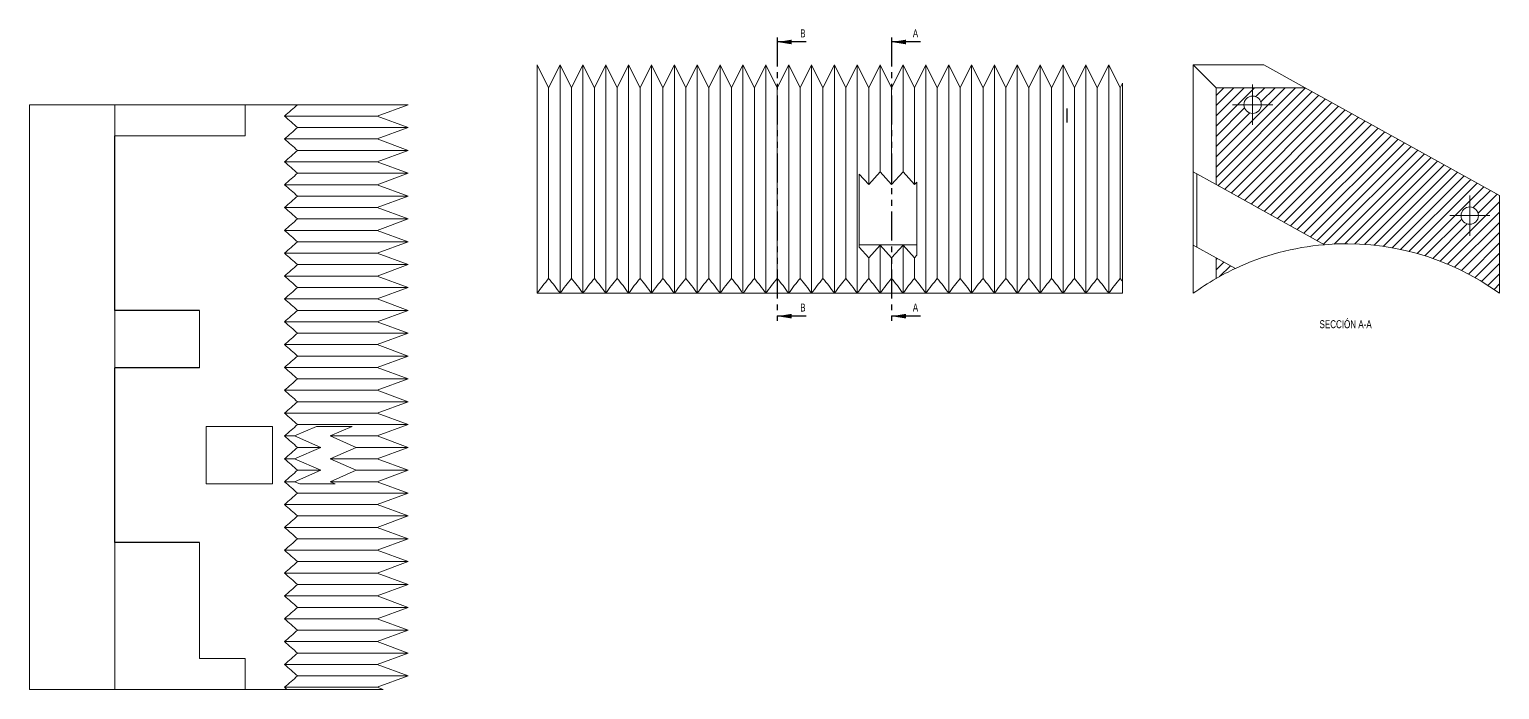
# Model space of a CAD drawing. Header units: millimetres. Extents: x 373 to 1237, y 912 to 1286.
# Drawn here: x 380.2 to 701.7, y 911.7 to 1056.2 of the extents above; entities that cross this region are included whole.
import ezdxf

# ---------------------------------------------------------------- set-up
doc = ezdxf.new("R2010")
doc.units = ezdxf.units.MM
doc.linetypes.add('PHANTOM', pattern=[12.699999999999998, 6.35, -1.27, 1.27, -1.27, 1.27, -1.27])
doc.styles.add('SLDTEXTSTYLE0', font='TXT', dxfattribs={"width": 0.75})
pattern_1 = [(45, (250.4180938469904, 753.4731926186741), (-1.122532015133644, 1.122532015133644), [])]

# ---------------------------------------------------------------- blocks, each defined once
blk = doc.blocks.new('SW_CENTERMARKSYMBOL_2')
at = {"color": 0, "linetype": 'Continuous', "lineweight": 0}
for p, q in [((0, 5.000000000000004), (0, 8.797300000000007)), ((-5.000000000000004, 0), (-8.797299999999897, 0)), ((0, 0), (-5.000000000000004, 0)), ((0, 0), (0, 5.000000000000004)), ((0, 0), (0, -5.000000000000004)), ((0, 0), (5.000000000000004, 0)), ((5.000000000000004, 0), (8.797300000000007, 0)), ((0, -5.000000000000004), (0, -8.797300000000007))]:
    blk.add_line(p, q, dxfattribs=at)
blk = doc.blocks.new('SW_CENTERMARKSYMBOL_3')
at = {"color": 0, "linetype": 'Continuous', "lineweight": 0}
for p, q in [((0, 5.000000000000004), (0, 8.797299999999897)), ((-5.000000000000004, 0), (-8.797300000000007, 0)), ((0, 0), (-5.000000000000004, 0)), ((0, 0), (0, 5.000000000000004)), ((0, 0), (0, -5.000000000000004)), ((0, 0), (5.000000000000004, 0)), ((5.000000000000004, 0), (8.797300000000007, 0)), ((0, -5.000000000000004), (0, -8.797300000000007))]:
    blk.add_line(p, q, dxfattribs=at)

msp = doc.modelspace()

# ---------------------------------------------------------------- hatches: boundary and pattern name
at = {"linetype": 'Continuous', "lineweight": 0}
h = msp.add_hatch(dxfattribs=at)
h.set_pattern_fill('ANSI31', scale=0.5, style=0)
h.set_pattern_definition(pattern_1)
edge = h.paths.add_edge_path(flags=0)
edge.add_line((701.7017252302153, 1019.83636241312), (659.1803196384683, 1043.40636241312))
edge.add_line((659.1803196384683, 1043.40636241312), (639.7017252302157, 1043.40636241312))
edge.add_line((639.7017252302157, 1043.40636241312), (639.7017252302157, 1022.189609702739))
edge.add_line((639.7017252302157, 1022.189609702738), (663.4017645699662, 1009.052463376928))
edge.add_arc((668.2017252302153, 952.1043916127317), 57.15000000000002, 54.11383598828888, 94.81788018888909, ccw=False)
edge.add_line((701.7017252302153, 998.4063624131198), (701.7017252302153, 1019.83636241312))
edge = h.paths.add_edge_path(flags=0)
edge.add_arc((695.2017252302153, 1015.40636241312), 1.898649999999985, 0, 360)
edge = h.paths.add_edge_path(flags=0)
edge.add_arc((647.7017252302153, 1039.68636241312), 1.898649999999984, 0, 360)
h = msp.add_hatch(dxfattribs=at)
h.set_pattern_fill('ANSI31', scale=0.5, style=0)
h.set_pattern_definition(pattern_1)
edge = h.paths.add_edge_path(flags=0)
edge.add_line((639.7017252302157, 1006.182652752512), (639.7017252302157, 1001.640969007623))
edge.add_arc((668.2017252302153, 952.1043916127317), 57.15000000000002, 115.13754329109989, 119.9132144660559, ccw=False)
edge.add_line((643.9248218964703, 1003.841752045247), (639.7017252302157, 1006.182652752512))

# ---------------------------------------------------------------- linework, layer by layer
at = {"color": 7, "linetype": 'PHANTOM', "lineweight": 30}
for p, q in [((543.7387766629008, 1054.40636241312), (543.7387766629008, 992.4063624131198)), ((568.7387766629008, 1054.40636241312), (568.7387766629008, 992.4063624131198))]:
    msp.add_line(p, q, dxfattribs=at)
at = {"color": 7, "linetype": 'Continuous', "lineweight": 30}
for p, q in [((550.088776662901, 1053.40636241312), (543.7387766629008, 1053.40636241312)), ((575.088776662901, 1053.40636241312), (568.7387766629008, 1053.40636241312)), ((550.088776662901, 993.4063624131198), (543.7387766629008, 993.4063624131198)), ((575.088776662901, 993.4063624131198), (568.7387766629008, 993.4063624131198))]:
    msp.add_line(p, q, dxfattribs=at)
at = {"color": 7, "linetype": 'Continuous', "lineweight": 15}
for p, q in [((491.238776662901, 998.4063624131198), (491.238776662901, 1048.40636241312)), ((493.738776662901, 1043.40636241312), (491.238776662901, 1048.40636241312)), ((496.238776662901, 1048.40636241312), (493.738776662901, 1043.40636241312)), ((496.238776662901, 1048.40636241312), (496.238776662901, 998.4063624131198)), ((498.738776662901, 1043.40636241312), (496.238776662901, 1048.40636241312)), ((501.238776662901, 1048.40636241312), (498.738776662901, 1043.40636241312)), ((501.238776662901, 1048.40636241312), (501.238776662901, 998.4063624131198)), ((503.738776662901, 1043.40636241312), (501.238776662901, 1048.40636241312)), ((506.238776662901, 1048.40636241312), (503.738776662901, 1043.40636241312)), ((506.238776662901, 1048.40636241312), (506.238776662901, 998.4063624131198)), ((508.738776662901, 1043.40636241312), (506.238776662901, 1048.40636241312)), ((511.238776662901, 1048.40636241312), (508.738776662901, 1043.40636241312)), ((511.238776662901, 1048.40636241312), (511.238776662901, 998.4063624131198)), ((513.738776662901, 1043.40636241312), (511.238776662901, 1048.40636241312)), ((516.238776662901, 1048.40636241312), (513.738776662901, 1043.40636241312)), ((516.238776662901, 1048.40636241312), (516.238776662901, 998.4063624131198)), ((518.738776662901, 1043.40636241312), (516.238776662901, 1048.40636241312)), ((521.238776662901, 1048.40636241312), (518.738776662901, 1043.40636241312)), ((521.238776662901, 1048.40636241312), (521.238776662901, 998.4063624131198)), ((523.738776662901, 1043.40636241312), (521.238776662901, 1048.40636241312)), ((526.238776662901, 1048.40636241312), (523.738776662901, 1043.40636241312)), ((526.238776662901, 1048.40636241312), (526.238776662901, 998.4063624131198)), ((528.738776662901, 1043.40636241312), (526.238776662901, 1048.40636241312)), ((531.238776662901, 1048.40636241312), (528.738776662901, 1043.40636241312)), ((531.238776662901, 1048.40636241312), (531.238776662901, 998.4063624131198)), ((533.738776662901, 1043.40636241312), (531.238776662901, 1048.40636241312)), ((536.238776662901, 1048.40636241312), (533.738776662901, 1043.40636241312)), ((536.238776662901, 1048.40636241312), (536.238776662901, 998.8685347171925)), ((538.738776662901, 1043.40636241312), (536.238776662901, 1048.40636241312)), ((541.238776662901, 1048.40636241312), (538.738776662901, 1043.40636241312)), ((541.238776662901, 1048.40636241312), (541.238776662901, 998.4063624131198)), ((543.738776662901, 1043.40636241312), (541.238776662901, 1048.40636241312)), ((546.238776662901, 1048.40636241312), (543.738776662901, 1043.40636241312)), ((546.238776662901, 1048.40636241312), (546.238776662901, 998.4063624131198)), ((548.738776662901, 1043.40636241312), (546.238776662901, 1048.40636241312)), ((551.238776662901, 1048.40636241312), (548.738776662901, 1043.40636241312)), ((551.238776662901, 1048.40636241312), (551.238776662901, 998.4063624131198)), ((553.738776662901, 1043.40636241312), (551.238776662901, 1048.40636241312)), ((556.238776662901, 1048.40636241312), (553.738776662901, 1043.40636241312)), ((556.238776662901, 1048.40636241312), (556.2387766629004, 998.4063624131209)), ((558.738776662901, 1043.40636241312), (556.238776662901, 1048.40636241312)), ((561.238776662901, 1048.40636241312), (558.738776662901, 1043.40636241312)), ((561.238776662901, 1048.40636241312), (561.2387766629009, 998.4063624131198)), ((563.738776662901, 1043.40636241312), (561.238776662901, 1048.40636241312)), ((566.238776662901, 1048.40636241312), (563.738776662901, 1043.40636241312)), ((566.238776662901, 1048.40636241312), (566.238776662901, 1024.961154960002)), ((568.738776662901, 1043.40636241312), (566.238776662901, 1048.40636241312)), ((571.238776662901, 1048.40636241312), (568.738776662901, 1043.40636241312)), ((571.238776662901, 1048.40636241312), (571.238776662901, 1024.961154960002)), ((573.738776662901, 1043.40636241312), (571.238776662901, 1048.40636241312)), ((576.238776662901, 1048.40636241312), (573.738776662901, 1043.40636241312)), ((576.238776662901, 1048.40636241312), (576.2387766629009, 998.4063624131198)), ((578.738776662901, 1043.40636241312), (576.238776662901, 1048.40636241312)), ((581.238776662901, 1048.40636241312), (578.738776662901, 1043.40636241312)), ((581.238776662901, 1048.40636241312), (581.2387766629008, 998.4063624131198)), ((583.738776662901, 1043.40636241312), (581.238776662901, 1048.40636241312)), ((586.238776662901, 1048.40636241312), (583.738776662901, 1043.40636241312)), ((586.238776662901, 1048.40636241312), (586.2387766629008, 998.4063624131198)), ((588.738776662901, 1043.40636241312), (586.238776662901, 1048.40636241312)), ((591.238776662901, 1048.40636241312), (588.738776662901, 1043.40636241312)), ((591.238776662901, 1048.40636241312), (591.2387766629009, 998.4063624131198)), ((593.7387766629012, 1043.40636241312), (591.238776662901, 1048.40636241312)), ((596.238776662901, 1048.40636241312), (593.7387766629012, 1043.40636241312)), ((596.238776662901, 1048.40636241312), (596.2387766629008, 998.4063624131198)), ((598.7387766629012, 1043.40636241312), (596.238776662901, 1048.40636241312)), ((601.238776662901, 1048.40636241312), (598.7387766629012, 1043.40636241312)), ((601.238776662901, 1048.40636241312), (601.2387766629008, 998.4063624131198)), ((603.738776662901, 1043.40636241312), (601.238776662901, 1048.40636241312)), ((606.238776662901, 1048.40636241312), (603.738776662901, 1043.40636241312)), ((606.238776662901, 1048.40636241312), (606.2387766629008, 998.4063624131198)), ((608.738776662901, 1043.40636241312), (606.238776662901, 1048.40636241312)), ((611.238776662901, 1048.40636241312), (608.738776662901, 1043.40636241312)), ((611.238776662901, 1048.40636241312), (611.2387766629008, 998.4063624131198)), ((613.738776662901, 1043.40636241312), (611.238776662901, 1048.40636241312)), ((616.238776662901, 1048.40636241312), (613.738776662901, 1043.40636241312)), ((616.238776662901, 1048.40636241312), (616.2387766629008, 998.4063624131198)), ((618.738776662901, 1043.40636241312), (616.238776662901, 1048.40636241312)), ((650.1600808621115, 1048.40636241312), (634.7017252302162, 1048.40636241312)), ((639.7017252302162, 1043.40636241312), (634.7017252302162, 1048.40636241312)), ((634.7017252302162, 1048.40636241312), (634.7017252302162, 1024.961154960002)), ((659.180319638469, 1043.40636241312), (650.1600808621115, 1048.40636241312)), ((493.738776662901, 1043.40636241312), (493.738776662901, 1001.640969007622)), ((498.738776662901, 1043.40636241312), (498.738776662901, 1001.640969007622)), ((503.738776662901, 1043.40636241312), (503.738776662901, 1001.640969007622)), ((508.738776662901, 1043.40636241312), (508.738776662901, 1001.640969007622)), ((513.738776662901, 1043.40636241312), (513.738776662901, 1001.640969007622)), ((518.738776662901, 1043.40636241312), (518.738776662901, 1001.640969007622)), ((523.738776662901, 1043.40636241312), (523.738776662901, 1001.640969007622)), ((528.738776662901, 1043.40636241312), (528.738776662901, 1001.640969007622)), ((533.738776662901, 1043.40636241312), (533.738776662901, 1001.640969007622)), ((538.738776662901, 1043.40636241312), (538.738776662901, 1001.640969007623)), ((543.738776662901, 1043.40636241312), (543.738776662901, 1001.640969007623)), ((548.738776662901, 1043.40636241312), (548.738776662901, 1001.640969007623)), ((553.738776662901, 1043.40636241312), (553.738776662901, 1001.640969007623)), ((558.738776662901, 1043.40636241312), (558.738776662901, 1001.640969007623)), ((563.738776662901, 1043.40636241312), (563.738776662901, 1022.189609702738)), ((568.738776662901, 1043.40636241312), (568.738776662901, 1022.189609702738)), ((573.738776662901, 1043.40636241312), (573.738776662901, 1022.189609702738)), ((578.738776662901, 1043.40636241312), (578.738776662901, 1001.640969007623)), ((583.738776662901, 1043.40636241312), (583.738776662901, 1001.640969007623)), ((588.738776662901, 1043.40636241312), (588.738776662901, 1001.640969007623)), ((593.7387766629012, 1043.40636241312), (593.7387766629012, 1001.640969007623)), ((598.7387766629012, 1043.40636241312), (598.738776662901, 1001.640969007623)), ((603.738776662901, 1043.40636241312), (603.738776662901, 1001.640969007623)), ((608.738776662901, 1043.40636241312), (608.738776662901, 1001.640969007623)), ((613.738776662901, 1043.40636241312), (613.738776662901, 1001.640969007623)), ((619.238776662901, 1044.40636241312), (618.738776662901, 1043.40636241312)), ((618.738776662901, 1043.40636241312), (618.738776662901, 1001.640969007623)), ((619.238776662901, 1044.40636241312), (619.238776662901, 1001.052042220294)), ((639.7017252302162, 1022.189609702738), (639.7017252302162, 1043.40636241312)), ((659.180319638469, 1043.40636241312), (639.7017252302162, 1043.40636241312)), ((659.180319638469, 1043.40636241312), (701.7017252302157, 1019.83636241312)), ((380.1766306527143, 911.6836682085814), (380.1766306527143, 1039.683668208581)), ((398.883122869609, 1039.683668208581), (380.1766306527143, 1039.683668208581)), ((398.883122869609, 1039.683668208581), (398.8831228696089, 1032.883668208581)), ((398.883122869609, 1039.683668208581), (427.3700959307274, 1039.683668208581)), ((427.3700959307274, 1039.683668208581), (427.3700959307274, 1032.883668208581)), ((438.7761510310538, 1039.683668208581), (427.3700959307274, 1039.683668208581)), ((438.7761510310538, 1039.683668208581), (463.0166320433707, 1039.683668208581)), ((456.219485406442, 1037.183668208581), (463.0166320433707, 1039.683668208581)), ((456.219485406442, 1037.183668208581), (435.9712208900838, 1037.183668208581)), ((463.0166320433706, 1034.683668208581), (456.219485406442, 1037.183668208581)), ((398.8831228696089, 1032.883668208581), (427.3700959307274, 1032.883668208581)), ((456.2194854064419, 1032.183668208581), (435.9712208900838, 1032.183668208581)), ((463.0166320433706, 1034.683668208581), (438.7761510310538, 1034.683668208581)), ((456.2194854064419, 1032.183668208581), (463.0166320433706, 1034.683668208581)), ((463.0166320433706, 1029.683668208581), (456.2194854064419, 1032.183668208581)), ((463.0166320433706, 1029.683668208581), (438.7761510310538, 1029.683668208582)), ((456.219485406442, 1027.183668208581), (463.0166320433706, 1029.683668208581)), ((456.219485406442, 1027.183668208581), (435.9712208900838, 1027.183668208581)), ((463.0166320433706, 1024.683668208581), (456.219485406442, 1027.183668208581)), ((463.0166320433706, 1024.683668208581), (438.7761510310538, 1024.683668208582)), ((456.2194854064419, 1022.183668208581), (463.0166320433706, 1024.683668208581)), ((561.6387766629011, 1024.51770771884), (561.6387766629011, 1008.510750768614)), ((563.738776662901, 1022.189609702738), (561.6387766629011, 1024.51770771884)), ((566.238776662901, 1024.961154960002), (563.738776662901, 1022.189609702738)), ((568.738776662901, 1022.189609702738), (566.238776662901, 1024.961154960002)), ((571.238776662901, 1024.961154960002), (568.738776662901, 1022.189609702738)), ((573.738776662901, 1022.189609702738), (571.238776662901, 1024.961154960002)), ((574.238776662901, 1022.743918754191), (573.738776662901, 1022.189609702738)), ((574.238776662901, 1006.736961803965), (574.238776662901, 1022.743918754191)), ((639.7017252302162, 1022.189609702738), (634.7017252302162, 1024.961154960002)), ((634.701725230216, 1024.961154960002), (634.7017252302157, 1008.954198009776)), ((635.5017252302162, 1024.51770771884), (635.5017252302162, 1008.510750768614)), ((456.2194854064419, 1022.183668208581), (435.9712208900838, 1022.183668208581)), ((463.0166320433706, 1019.683668208581), (438.7761510310538, 1019.683668208582)), ((463.0166320433706, 1019.683668208581), (456.2194854064419, 1022.183668208581)), ((456.2194854064419, 1017.183668208581), (463.0166320433706, 1019.683668208581)), ((663.4017645699666, 1009.052463376928), (639.7017252302162, 1022.189609702738)), ((701.7017252302157, 1019.83636241312), (701.7017252302157, 998.4063624131198)), ((456.2194854064419, 1017.183668208581), (435.9712208900838, 1017.183668208581)), ((463.0166320433706, 1014.683668208581), (456.2194854064419, 1017.183668208581)), ((463.0166320433706, 1014.683668208581), (438.7761510310538, 1014.683668208582)), ((456.2194854064419, 1012.183668208581), (463.0166320433706, 1014.683668208581)), ((456.2194854064419, 1012.183668208581), (435.9712208900838, 1012.183668208581)), ((463.0166320433706, 1009.683668208581), (438.7761510310538, 1009.683668208582)), ((463.0166320433706, 1009.683668208581), (456.2194854064419, 1012.183668208581)), ((456.2194854064419, 1007.183668208581), (463.0166320433706, 1009.683668208581)), ((456.2194854064419, 1007.183668208581), (435.9712208900838, 1007.183668208581)), ((463.0166320433705, 1004.683668208581), (456.2194854064419, 1007.183668208581)), ((561.6387766629011, 1009.052463376928), (574.238776662901, 1009.052463376928)), ((561.6387766629011, 1008.510750768614), (563.738776662901, 1006.182652752512)), ((563.738776662901, 1006.182652752512), (566.238776662901, 1008.954198009776)), ((566.238776662901, 1008.954198009776), (566.2387766629009, 998.4063624131198)), ((566.238776662901, 1008.954198009776), (568.738776662901, 1006.182652752512)), ((568.738776662901, 1006.182652752512), (571.238776662901, 1008.954198009776)), ((571.238776662901, 1008.954198009776), (571.2387766629009, 998.4063624131198)), ((571.238776662901, 1008.954198009776), (573.738776662901, 1006.182652752512)), ((573.738776662901, 1006.182652752512), (574.238776662901, 1006.736961803965)), ((634.7017252302162, 1008.954198009776), (634.7017252302157, 998.4063624131198)), ((634.7017252302162, 1008.954198009776), (639.7017252302162, 1006.182652752512)), ((463.0166320433705, 1004.683668208581), (438.7761510310537, 1004.683668208582)), ((456.2194854064419, 1002.183668208581), (463.0166320433705, 1004.683668208581)), ((563.738776662901, 1006.182652752512), (563.738776662901, 1001.640969007623)), ((568.738776662901, 1006.182652752512), (568.738776662901, 1001.640969007623)), ((573.738776662901, 1006.182652752512), (573.738776662901, 1001.640969007623)), ((639.7017252302162, 1006.182652752512), (639.7017252302162, 1001.640969007623)), ((643.9248218964708, 1003.841752045247), (639.7017252302162, 1006.182652752512)), ((456.2194854064419, 1002.183668208581), (435.9712208900838, 1002.183668208581)), ((463.0166320433705, 999.6836682085814), (456.2194854064419, 1002.183668208581)), ((619.238776662901, 1001.052042220294), (619.238776662901, 998.4063624131198)), ((456.2194854064419, 997.1836682085814), (435.9712208900838, 997.1836682085814)), ((463.0166320433705, 999.6836682085814), (438.7761510310537, 999.6836682085816)), ((456.2194854064419, 997.1836682085814), (463.0166320433705, 999.6836682085814)), ((463.0166320433705, 994.6836682085814), (456.2194854064419, 997.1836682085814)), ((619.238776662901, 998.4063624131198), (491.238776662901, 998.4063624131198)), ((398.8831228696089, 994.6836682085814), (398.8831228696089, 982.0836682085815)), ((417.3831228696089, 982.0836682085815), (417.3831228696089, 994.6836682085814)), ((463.0166320433705, 994.6836682085814), (438.7761510310538, 994.6836682085816)), ((456.2194854064418, 992.1836682085814), (463.0166320433705, 994.6836682085814)), ((456.2194854064418, 992.1836682085814), (435.9712208900837, 992.1836682085814)), ((463.0166320433705, 989.6836682085814), (456.2194854064418, 992.1836682085814)), ((456.2194854064418, 987.1836682085814), (435.9712208900837, 987.1836682085814)), ((463.0166320433705, 989.6836682085814), (438.7761510310538, 989.6836682085816)), ((456.2194854064418, 987.1836682085814), (463.0166320433705, 989.6836682085814)), ((463.0166320433705, 984.6836682085814), (456.2194854064418, 987.1836682085814)), ((463.0166320433705, 984.6836682085814), (438.7761510310537, 984.6836682085816)), ((456.2194854064418, 982.1836682085814), (463.0166320433705, 984.6836682085814)), ((456.2194854064418, 982.1836682085814), (435.9712208900837, 982.1836682085814)), ((463.0166320433705, 979.6836682085814), (456.2194854064418, 982.1836682085814)), ((463.0166320433705, 979.6836682085814), (438.7761510310537, 979.6836682085816)), ((456.2194854064418, 977.1836682085814), (463.0166320433705, 979.6836682085814)), ((456.2194854064418, 977.1836682085814), (435.9712208900837, 977.1836682085814)), ((463.0166320433705, 974.6836682085814), (438.7761510310538, 974.6836682085816)), ((463.0166320433705, 974.6836682085814), (456.2194854064418, 977.1836682085814)), ((456.2194854064418, 972.1836682085814), (463.0166320433705, 974.6836682085814)), ((456.2194854064418, 972.1836682085814), (435.9712208900837, 972.1836682085814)), ((463.0166320433705, 969.6836682085814), (456.2194854064418, 972.1836682085814)), ((418.8358631941998, 969.2836682085815), (418.8358631941998, 956.6836682085814)), ((418.8358631941998, 969.2836682085815), (433.3445781093379, 969.2836682085815)), ((433.3445781093379, 969.2836682085815), (433.3445781093379, 956.6836682085814)), ((442.9751599467904, 969.2836682085815), (438.1730728617225, 967.1836682085814)), ((463.0166320433705, 969.6836682085814), (438.7761510310538, 969.6836682085816)), ((450.7354866671293, 969.2836682085815), (442.9751599467904, 969.2836682085815)), ((445.9333995820613, 967.1836682085814), (450.7354866671293, 969.2836682085815)), ((456.2194854064418, 967.1836682085814), (463.0166320433705, 969.6836682085814)), ((438.1730728617225, 967.1836682085814), (435.9712208900837, 967.1836682085814)), ((438.1730728617225, 967.1836682085814), (443.8898432010891, 964.6836682085814)), ((443.8898432010891, 964.6836682085814), (438.1730728617225, 962.1836682085814)), ((443.8898432010891, 964.6836682085814), (438.7761510310537, 964.6836682085816)), ((456.2194854064418, 967.1836682085814), (445.9333995820613, 967.1836682085814)), ((451.650169921428, 964.6836682085814), (445.9333995820613, 967.1836682085814)), ((445.9333995820613, 962.1836682085814), (451.650169921428, 964.6836682085814)), ((463.0166320433705, 964.6836682085814), (451.650169921428, 964.6836682085814)), ((463.0166320433705, 964.6836682085814), (456.2194854064418, 967.1836682085814)), ((456.2194854064418, 962.1836682085814), (463.0166320433705, 964.6836682085814)), ((438.1730728617225, 962.1836682085814), (435.9712208900837, 962.1836682085814)), ((438.1730728617225, 962.1836682085814), (443.8898432010891, 959.6836682085814)), ((451.6501699214279, 959.6836682085814), (445.9333995820613, 962.1836682085814)), ((456.2194854064418, 962.1836682085814), (445.9333995820613, 962.1836682085814)), ((463.0166320433704, 959.6836682085814), (456.2194854064418, 962.1836682085814)), ((443.8898432010891, 959.6836682085814), (438.1730728617225, 957.1836682085814)), ((443.8898432010891, 959.6836682085814), (438.7761510310537, 959.6836682085816)), ((445.9333995820613, 957.1836682085814), (451.6501699214279, 959.6836682085814)), ((463.0166320433704, 959.6836682085814), (451.6501699214279, 959.6836682085814)), ((456.2194854064417, 957.1836682085814), (463.0166320433704, 959.6836682085814)), ((433.3445781093379, 956.6836682085814), (418.8358631941998, 956.6836682085814)), ((438.1730728617225, 957.1836682085814), (435.9712208900837, 957.1836682085814)), ((438.1730728617225, 957.1836682085814), (439.3164269295958, 956.6836682085814)), ((439.3164269295958, 956.6836682085814), (447.0767536499346, 956.6836682085814)), ((456.2194854064417, 957.1836682085814), (445.9333995820613, 957.1836682085814)), ((447.0767536499346, 956.6836682085814), (445.9333995820613, 957.1836682085814)), ((463.0166320433704, 954.6836682085814), (456.2194854064417, 957.1836682085814)), ((456.2194854064417, 952.1836682085814), (435.9712208900837, 952.1836682085814)), ((463.0166320433704, 954.6836682085814), (438.7761510310538, 954.6836682085816)), ((456.2194854064417, 952.1836682085814), (463.0166320433704, 954.6836682085814)), ((463.0166320433704, 949.6836682085814), (456.2194854064417, 952.1836682085814)), ((463.0166320433704, 949.6836682085814), (438.7761510310538, 949.6836682085818)), ((456.2194854064417, 947.1836682085814), (463.0166320433704, 949.6836682085814)), ((456.2194854064417, 947.1836682085814), (435.9712208900837, 947.1836682085814)), ((463.0166320433704, 944.6836682085814), (456.2194854064417, 947.1836682085814)), ((398.8831228696089, 943.8836682085816), (398.8831228696089, 911.6836682085814)), ((417.3831228696089, 918.4836682085815), (417.3831228696089, 943.8836682085816)), ((456.2194854064417, 942.1836682085814), (435.9712208900836, 942.1836682085814)), ((463.0166320433704, 944.6836682085814), (438.7761510310537, 944.6836682085818)), ((456.2194854064417, 942.1836682085814), (463.0166320433704, 944.6836682085814)), ((463.0166320433704, 939.6836682085814), (456.2194854064417, 942.1836682085814)), ((463.0166320433704, 939.6836682085814), (438.7761510310537, 939.6836682085818)), ((456.2194854064417, 937.1836682085814), (463.0166320433704, 939.6836682085814)), ((456.2194854064417, 937.1836682085814), (435.9712208900836, 937.1836682085814)), ((463.0166320433704, 934.6836682085814), (456.2194854064417, 937.1836682085814)), ((463.0166320433704, 934.6836682085814), (438.7761510310538, 934.6836682085818)), ((456.2194854064417, 932.1836682085814), (463.0166320433704, 934.6836682085814)), ((456.2194854064417, 932.1836682085814), (435.9712208900836, 932.1836682085814)), ((463.0166320433704, 929.6836682085814), (438.7761510310538, 929.6836682085818)), ((463.0166320433704, 929.6836682085814), (456.2194854064417, 932.1836682085814)), ((456.2194854064417, 927.1836682085814), (463.0166320433704, 929.6836682085814)), ((456.2194854064417, 927.1836682085814), (435.9712208900836, 927.1836682085814)), ((463.0166320433703, 924.6836682085814), (456.2194854064417, 927.1836682085814)), ((463.0166320433703, 924.6836682085814), (438.7761510310537, 924.6836682085818)), ((456.2194854064417, 922.1836682085814), (463.0166320433703, 924.6836682085814)), ((456.2194854064417, 922.1836682085814), (435.9712208900836, 922.1836682085814)), ((463.0166320433703, 919.6836682085814), (438.7761510310537, 919.6836682085818)), ((463.0166320433703, 919.6836682085814), (456.2194854064417, 922.1836682085814)), ((456.2194854064416, 917.1836682085814), (463.0166320433703, 919.6836682085814)), ((427.3700959307274, 918.4836682085815), (417.3831228696089, 918.4836682085815)), ((427.3700959307274, 918.4836682085815), (427.3700959307274, 911.6836682085814)), ((456.2194854064416, 917.1836682085814), (435.9712208900836, 917.1836682085814)), ((463.0166320433702, 914.6836682085814), (456.2194854064416, 917.1836682085814)), ((463.0166320433702, 914.6836682085814), (438.7761510310538, 914.6836682085818)), ((456.2194854064416, 912.1836682085814), (463.0166320433702, 914.6836682085814)), ((398.8831228696089, 911.6836682085814), (380.1766306527143, 911.6836682085814)), ((427.3700959307274, 911.6836682085814), (398.8831228696089, 911.6836682085814)), ((436.5603232251054, 911.6836682085814), (427.3700959307274, 911.6836682085814)), ((456.2194854064416, 912.1836682085814), (435.9712208900836, 912.1836682085814)), ((457.5789147338273, 911.6836682085814), (436.5603232251054, 911.6836682085814)), ((457.5789147338273, 911.6836682085814), (456.2194854064416, 912.1836682085814))]:
    msp.add_line(p, q, dxfattribs=at)
at = {"color": 7, "linetype": 'Continuous'}
for p, q in [((607.038776662901, 1038.863696271412), (607.038776662901, 1035.785155182847)), ((398.8831228696089, 994.6836682085814), (398.8831228696089, 1032.883668208581)), ((417.3831228696089, 994.6836682085814), (398.8831228696089, 994.6836682085814)), ((417.3831228696089, 982.0836682085815), (398.8831228696089, 982.0836682085815)), ((398.8831228696089, 943.8836682085816), (398.8831228696089, 982.0836682085815)), ((417.3831228696089, 943.8836682085816), (398.8831228696089, 943.8836682085816))]:
    msp.add_line(p, q, dxfattribs=at)
at = {"color": 7, "linetype": 'Continuous', "lineweight": 15}
for centre, radius in [((647.701725230216, 1039.68636241312), 1.898649999999918), ((695.2017252302157, 1015.40636241312), 1.898650000000032)]:
    msp.add_circle(centre, radius, dxfattribs=at)
for radius, start, end in [(57.15000000000006, 94.81788018889556, 115.1375432911057), (57.15000000000004, 54.11383598828559, 94.81788018889556), (57.15000000000006, 115.1375432911057, 119.9132144660511), (57.15000000000005, 119.9132144660511, 125.8861640117144)]:
    msp.add_arc((668.2017252302157, 952.1043916127317), radius, start, end, dxfattribs=at)
for centre, major_axis, ratio, start_param, end_param in [((387.0287499614907, 1022.933668208581), (-56.90549941644097, -26.16542206178868), 0.2018228435162499, 2.506491796233108, 2.610739431860257), ((387.0287499614907, 1051.433668208582), (-56.90549941644093, 26.16542206178872), 0.2018228435162498, 3.672445875319383, 3.776693510946522), ((387.0287499614907, 1017.933668208582), (-56.90549941644092, -26.16542206178859), 0.2018228435162494, 2.506491796233109, 2.610739431860259), ((387.0287499614907, 1046.433668208582), (-56.90549941644091, 26.16542206178877), 0.2018228435162501, 3.672445875319384, 3.776693510946523), ((387.0287499614907, 1012.933668208581), (-56.9054994164409, -26.16542206178865), 0.20182284351625, 2.506491796233111, 2.610739431860259), ((387.0287499614907, 1041.433668208582), (-56.90549941644093, 26.16542206178878), 0.20182284351625, 3.672445875319388, 3.776693510946525), ((387.0287499614907, 1007.933668208582), (-56.90549941644097, -26.16542206178868), 0.2018228435162499, 2.506491796233108, 2.610739431860258), ((387.0287499614907, 1036.433668208581), (-56.9054994164409, 26.16542206178875), 0.2018228435162499, 3.672445875319388, 3.776693510946525), ((387.0287499614907, 1002.933668208581), (-56.90549941644097, -26.16542206178868), 0.2018228435162497, 2.50649179623311, 2.61073943186026), ((387.0287499614907, 1031.433668208582), (-56.9054994164409, 26.16542206178875), 0.2018228435162499, 3.672445875319388, 3.776693510946525), ((387.0287499614907, 997.9336682085816), (-56.9054994164409, -26.16542206178857), 0.2018228435162497, 2.50649179623311, 2.61073943186026), ((387.0287499614907, 1026.433668208582), (-56.90549941644094, 26.16542206178877), 0.20182284351625, 3.67244587531939, 3.776693510946523), ((387.0287499614907, 992.9336682085814), (-56.90549941644095, -26.16542206178872), 0.2018228435162504, 2.50649179623311, 2.61073943186026), ((387.0287499614907, 1021.433668208581), (-56.90549941644093, 26.1654220617888), 0.2018228435162498, 3.672445875319394, 3.776693510946527), ((387.0287499614907, 987.9336682085814), (-56.90549941644096, -26.16542206178868), 0.20182284351625, 2.506491796233109, 2.610739431860261), ((387.0287499614907, 1016.433668208581), (-56.90549941644094, 26.16542206178867), 0.2018228435162494, 3.672445875319391, 3.776693510946525), ((507.988776662901, 952.1043916127317), (0, 57.15000000000003), 0.5000000000000004, 0.522084082287892, 0.6263317179150398), ((479.488776662901, 952.1043916127317), (0, 57.15000000000003), 0.5000000000000014, 5.656853589264568, 5.761101224891716), ((512.988776662901, 952.1043916127317), (0, 57.15000000000003), 0.4999999999999995, 0.5220840822878909, 0.6263317179150402), ((484.488776662901, 952.1043916127317), (0, 57.15000000000003), 0.5000000000000024, 5.656853589264569, 5.761101224891717), ((517.988776662901, 952.1043916127317), (0, 57.15000000000003), 0.500000000000001, 0.5220840822878913, 0.6263317179150412), ((489.488776662901, 952.1043916127317), (0, 57.15000000000003), 0.500000000000002, 5.656853589264569, 5.761101224891718), ((522.988776662901, 952.1043916127317), (0, 57.15000000000003), 0.4999999999999995, 0.5220840822878909, 0.6263317179150409), ((494.488776662901, 952.1043916127317), (0, 57.15000000000003), 0.500000000000002, 5.656853589264569, 5.761101224891718), ((527.988776662901, 952.1043916127317), (0, 57.15000000000003), 0.4999999999999995, 0.5220840822878909, 0.6263317179150409), ((499.488776662901, 952.1043916127317), (0, 57.15000000000003), 0.500000000000002, 5.65685358926457, 5.761101224891718), ((532.988776662901, 952.1043916127317), (0, 57.15000000000003), 0.5, 0.5220840822878922, 0.626331717915042), ((504.488776662901, 952.1043916127317), (0, 57.15000000000003), 0.5000000000000024, 5.656853589264571, 5.761101224891719), ((537.988776662901, 952.1043916127317), (0, 57.15000000000003), 0.5000000000000014, 0.5220840822878927, 0.6263317179150424), ((509.488776662901, 952.1043916127317), (0, 57.15000000000003), 0.5000000000000034, 5.656853589264573, 5.761101224891722), ((542.988776662901, 952.1043916127317), (0, 57.15000000000003), 0.4999999999999995, 0.5220840822878924, 0.6263317179150425), ((514.4887766629012, 952.1043916127317), (0, 57.15000000000003), 0.500000000000001, 5.656853589264571, 5.761101224891721), ((547.988776662901, 952.1043916127317), (0, 57.15000000000003), 0.4999999999999995, 0.5220840822878906, 0.6263317179150409), ((519.4887766629012, 952.1043916127317), (0, 57.15000000000003), 0.5000000000000004, 5.65685358926457, 5.761101224891719), ((552.988776662901, 952.1043916127317), (0, 57.15000000000003), 0.4999999999999995, 0.5220840822878887, 0.6263317179150394), ((524.488776662901, 952.1043916127317), (0, 57.15000000000003), 0.500000000000003, 5.656853589264573, 5.76110122489172), ((557.988776662901, 952.1043916127317), (0, 57.15000000000003), 0.5000000000000014, 0.5220840822878887, 0.6263317179150407), ((529.4887766629012, 952.1043916127317), (0, 57.15000000000003), 0.500000000000001, 5.656853589264572, 5.761101224891719), ((562.988776662901, 952.1043916127317), (0, 57.15000000000003), 0.5000000000000014, 0.5220840822878887, 0.6263317179150407), ((534.4887766629012, 952.1043916127317), (0, 57.15000000000003), 0.5, 5.656853589264571, 5.761101224891719), ((567.988776662901, 952.1043916127317), (0, 57.15000000000003), 0.5000000000000014, 0.5220840822878887, 0.6263317179150407), ((539.488776662901, 952.1043916127317), (0, 57.15000000000003), 0.5000000000000014, 5.656853589264571, 5.761101224891719), ((572.988776662901, 952.1043916127317), (0, 57.15000000000003), 0.5000000000000004, 0.5220840822878876, 0.62633171791504), ((544.488776662901, 952.1043916127317), (0, 57.15000000000003), 0.5000000000000014, 5.656853589264573, 5.761101224891719), ((577.988776662901, 952.1043916127317), (0, 57.15000000000003), 0.5000000000000014, 0.5220840822878882, 0.6263317179150424), ((549.4887766629013, 952.1043916127317), (0, 57.15000000000003), 0.4999999999999995, 5.656853589264574, 5.761101224891721), ((582.988776662901, 952.1043916127317), (0, 57.15000000000003), 0.5000000000000004, 0.5220840822878874, 0.6263317179150416), ((554.488776662901, 952.1043916127317), (0, 57.15000000000003), 0.5000000000000014, 5.656853589264573, 5.761101224891719), ((587.988776662901, 952.1043916127317), (0, 57.15000000000003), 0.5000000000000004, 0.5220840822878874, 0.6263317179150416), ((559.4887766629012, 952.1043916127317), (0, 57.15000000000003), 0.5000000000000014, 5.656853589264574, 5.76110122489172), ((592.988776662901, 952.1043916127317), (0, 57.15000000000003), 0.4999999999999995, 0.5220840822878879, 0.6263317179150425), ((564.4887766629013, 952.1043916127317), (0, 57.15000000000003), 0.4999999999999995, 5.656853589264577, 5.761101224891721), ((597.988776662901, 952.1043916127317), (0, 57.15000000000003), 0.5000000000000014, 0.5220840822878863, 0.6263317179150424), ((569.4887766629012, 952.1043916127317), (0, 57.15000000000003), 0.5000000000000024, 5.656853589264577, 5.761101224891722), ((602.9887766629009, 952.1043916127317), (0, 57.15000000000003), 0.5000000000000004, 0.5220840822878854, 0.6263317179150416), ((574.4887766629013, 952.1043916127317), (0, 57.15000000000003), 0.5000000000000024, 5.656853589264577, 5.761101224891724), ((607.9887766629009, 952.1043916127317), (0, 57.15000000000003), 0.5000000000000004, 0.5220840822878834, 0.62633171791504), ((579.4887766629013, 952.1043916127317), (0, 57.15000000000003), 0.4999999999999995, 5.656853589264577, 5.761101224891721), ((612.9887766629008, 952.1043916127317), (0, 57.15000000000003), 0.4999999999999995, 0.5220840822878843, 0.6263317179150409), ((584.4887766629013, 952.1043916127317), (0, 57.15000000000003), 0.5000000000000034, 5.65685358926458, 5.761101224891725), ((617.9887766629009, 952.1043916127317), (0, 57.15000000000003), 0.5000000000000004, 0.522084082287885, 0.6263317179150416), ((589.4887766629013, 952.1043916127317), (0, 57.15000000000003), 0.5000000000000034, 5.65685358926458, 5.761101224891725), ((622.9887766629008, 952.1043916127317), (0, 57.15000000000003), 0.5000000000000004, 0.5220840822878849, 0.6263317179150416), ((594.4887766629013, 952.1043916127317), (0, 57.15000000000003), 0.4999999999999995, 5.656853589264578, 5.761101224891724), ((627.9887766629008, 952.1043916127317), (0, 57.15000000000003), 0.5000000000000004, 0.5220840822878849, 0.6263317179150416), ((599.4887766629013, 952.1043916127317), (0, 57.15000000000003), 0.5000000000000014, 5.656853589264578, 5.761101224891723), ((632.9887766629008, 952.1043916127317), (0, 57.15000000000003), 0.5000000000000004, 0.5220840822878846, 0.6263317179150416), ((604.4887766629013, 952.1043916127317), (0, 57.15000000000003), 0.5000000000000024, 5.74079410252074, 5.761101224891724), ((387.0287499614907, 982.9336682085814), (-56.90549941644096, -26.16542206178868), 0.20182284351625, 2.506491796233109, 2.610739431860261), ((387.0287499614907, 1011.433668208581), (-56.90549941644094, 26.16542206178867), 0.2018228435162496, 3.672445875319392, 3.776693510946524), ((387.0287499614907, 977.9336682085816), (-56.90549941644098, -26.16542206178863), 0.2018228435162499, 2.506491796233108, 2.61073943186026), ((387.0287499614907, 1006.433668208581), (-56.90549941644093, 26.16542206178881), 0.2018228435162498, 3.672445875319397, 3.776693510946528), ((387.0287499614907, 972.9336682085814), (-56.90549941644096, -26.1654220617887), 0.20182284351625, 2.506491796233109, 2.610739431860262), ((387.0287499614907, 1001.433668208581), (-56.9054994164409, 26.16542206178871), 0.2018228435162498, 3.672445875319395, 3.776693510946527), ((387.0287499614907, 967.9336682085816), (-56.90549941644096, -26.1654220617887), 0.2018228435162494, 2.506491796233106, 2.610739431860257), ((387.0287499614907, 996.4336682085814), (-56.90549941644094, 26.16542206178867), 0.2018228435162496, 3.672445875319395, 3.776693510946527), ((387.0287499614907, 962.9336682085816), (-56.90549941644096, -26.1654220617887), 0.2018228435162498, 2.506491796233106, 2.610739431860258), ((387.0287499614907, 991.4336682085814), (-56.90549941644091, 26.16542206178874), 0.2018228435162499, 3.672445875319395, 3.776693510946526), ((387.0287499614907, 957.9336682085816), (-56.90549941644096, -26.1654220617887), 0.2018228435162503, 2.506491796233103, 2.610739431860254), ((387.0287499614907, 986.4336682085814), (-56.90549941644093, 26.1654220617888), 0.20182284351625, 3.672445875319401, 3.776693510946528), ((387.0287499614907, 952.9336682085816), (-56.90549941644096, -26.16542206178871), 0.20182284351625, 2.506491796233106, 2.610739431860262), ((387.0287499614907, 981.4336682085814), (-56.90549941644097, 26.16542206178869), 0.2018228435162493, 3.672445875319401, 3.776693510946529), ((387.0287499614907, 947.9336682085816), (-56.90549941644097, -26.16542206178868), 0.2018228435162494, 2.506491796233104, 2.610739431860261), ((387.0287499614907, 976.4336682085814), (-56.9054994164409, 26.16542206178875), 0.2018228435162497, 3.672445875319402, 3.776693510946528), ((387.0287499614907, 942.9336682085816), (-56.90549941644096, -26.1654220617887), 0.2018228435162494, 2.506491796233103, 2.610739431860259), ((387.0287499614907, 971.4336682085814), (-56.9054994164409, 26.16542206178875), 0.2018228435162502, 3.672445875319401, 3.776693510946528), ((387.0287499614907, 937.9336682085816), (-56.90549941644097, -26.16542206178868), 0.2018228435162499, 2.506491796233104, 2.610739431860257), ((387.0287499614907, 966.4336682085814), (-56.90549941644096, 26.16542206178865), 0.2018228435162491, 3.672445875319405, 3.776693510946528), ((387.0287499614907, 932.9336682085816), (-56.90549941644096, -26.16542206178871), 0.2018228435162495, 2.506491796233103, 2.610739431860259), ((387.0287499614907, 961.4336682085814), (-56.90549941644093, 26.1654220617888), 0.20182284351625, 3.672445875319405, 3.776693510946529), ((387.0287499614907, 927.9336682085816), (-56.90549941644096, -26.1654220617887), 0.2018228435162498, 2.506491796233101, 2.610739431860258), ((387.0287499614907, 956.4336682085814), (-56.90549941644091, 26.16542206178874), 0.2018228435162506, 3.672445875319403, 3.776693510946526), ((387.0287499614907, 922.9336682085816), (-56.90549941644097, -26.16542206178868), 0.2018228435162494, 2.506491796233104, 2.610739431860261), ((387.0287499614907, 951.4336682085814), (-56.90549941644093, 26.16542206178858), 0.2018228435162495, 3.672445875319404, 3.776693510946526), ((387.0287499614907, 917.9336682085818), (-56.90549941644097, -26.16542206178868), 0.2018228435162499, 2.506491796233103, 2.610739431860258), ((387.0287499614907, 946.4336682085814), (-56.90549941644093, 26.16542206178881), 0.20182284351625, 3.672445875319411, 3.776693510946535), ((387.0287499614907, 912.9336682085816), (-56.90549941644096, -26.16542206178871), 0.20182284351625, 2.506491796233104, 2.610739431860261), ((387.0287499614907, 941.4336682085814), (-56.90549941644093, 26.16542206178881), 0.20182284351625, 3.67244587531941, 3.776693510946533), ((387.0287499614907, 907.9336682085816), (-56.90549941644096, -26.1654220617887), 0.2018228435162498, 2.506491796233104, 2.610739431860258), ((387.0287499614907, 936.4336682085814), (-56.90549941644092, 26.16542206178863), 0.201822843516249, 3.67244587531941, 3.776693510946533), ((387.0287499614907, 902.9336682085818), (-56.90549941644096, -26.1654220617887), 0.2018228435162498, 2.506491796233101, 2.610739431860258), ((387.0287499614907, 931.4336682085814), (-56.9054994164409, 26.16542206178875), 0.2018228435162502, 3.672445875319409, 3.776693510946528), ((387.0287499614907, 897.9336682085818), (-56.90549941644097, -26.16542206178868), 0.2018228435162503, 2.506491796233102, 2.610739431860257), ((387.0287499614907, 926.4336682085814), (-56.90549941644093, 26.16542206178878), 0.20182284351625, 3.756386388575546, 3.776693510946531)]:
    msp.add_ellipse(centre, major_axis=major_axis, ratio=ratio, start_param=start_param, end_param=end_param, dxfattribs=at)
at = {"color": 7, "linetype": 'Continuous', "lineweight": 30}
for points in [[(543.7387766629008, 1053.40636241312), (546.9137766629009, 1052.89836241312), (546.9137766629009, 1053.91436241312)], [(568.7387766629008, 1053.40636241312), (571.9137766629009, 1052.89836241312), (571.9137766629009, 1053.91436241312)], [(543.7387766629008, 993.4063624131198), (546.9137766629009, 992.8983624131198), (546.9137766629009, 993.9143624131198)], [(568.7387766629008, 993.4063624131198), (571.9137766629009, 992.8983624131198), (571.9137766629009, 993.9143624131198)]]:
    msp.add_solid(points, dxfattribs=at)

# ---------------------------------------------------------------- block references
at = {"color": 7, "linetype": 'Continuous', "lineweight": 0, "xscale": 0.5, "yscale": 0.5, "zscale": 0.5}
for name, p in [('SW_CENTERMARKSYMBOL_3', (647.7017252302153, 1039.68636241312)), ('SW_CENTERMARKSYMBOL_2', (695.2017252302153, 1015.40636241312))]:
    msp.add_blockref(name, p, dxfattribs=at)

# ---------------------------------------------------------------- texts
at = {"color": 7, "linetype": 'Continuous', "char_height": 1.75, "attachment_point": 1, "style": 'SLDTEXTSTYLE0'}
for s, insert in [('B', (548.7538294952259, 1056.165253226315)), ('A', (573.3830108375384, 1056.165253226315)), ('B', (548.7538294952259, 996.1652532263148)), ('A', (573.3830108375384, 996.1652532263148))]:
    msp.add_mtext(s, dxfattribs=dict(at, insert=insert))
at = {"color": 7, "linetype": 'Continuous', "lineweight": 0, "insert": (668.0419165162727, 992.5243836924922), "char_height": 1.75, "attachment_point": 2, "style": 'SLDTEXTSTYLE0'}
msp.add_mtext('SECCIÓN A-A', dxfattribs=at)

doc.saveas('drawing.dxf')
